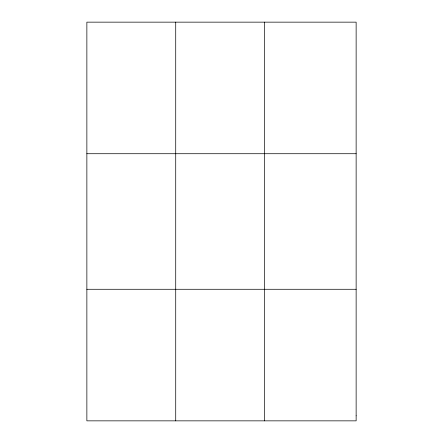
<?xml version="1.0" encoding="UTF-8"?>
<svg xmlns="http://www.w3.org/2000/svg" width="443" height="443" viewBox="0 0 443 443"><rect width="100%" height="100%" fill="white"/><g stroke="black" fill="none" stroke-linecap="round" stroke-linejoin="round"><path stroke-width="0.66" d="M175.721 420.85L175.721 22.15M264.582 420.85L264.582 22.15M86.867 153.721L356.133 153.721M86.867 289.279L356.133 289.279M356.133 415.789L356.133 420.85L86.867 420.85L86.867 22.15L356.133 22.15L356.133 415.789"/></g></svg>
